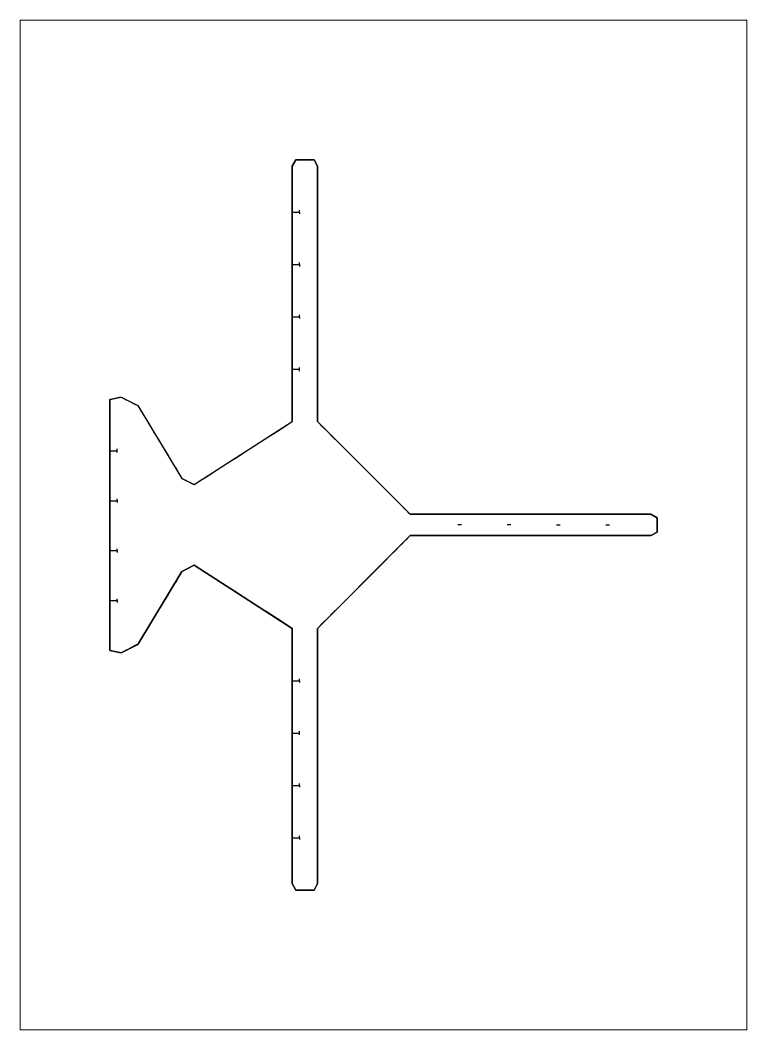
# Model space of a CAD drawing. Header units: inches. Extents: x 6 to 204, y 11 to 286.
import ezdxf

# ---------------------------------------------------------------- set-up
doc = ezdxf.new("R2010")
doc.units = ezdxf.units.IN
doc.header["$MEASUREMENT"] = 0
doc.layers.add('Layer 1', color=7, linetype='Continuous')

# ---------------------------------------------------------------- blocks, each defined once
blk = doc.blocks.new('block 2')
at = {"layer": 'Layer 1', "lineweight": 0}
blk.add_lwpolyline([(5.64, 10.94), (204.04, 10.94), (204.04, 286.34), (5.64, 286.34), (5.64, 10.94)], dxfattribs=at)
at = {"layer": 'Layer 1', "color": 7, "lineweight": 25, "true_color": 0xffffff}
for points in [[(86.82, 120.42), (86.82, 117.39), (86.82, 114.36), (86.82, 111.32), (86.82, 108.29), (86.82, 105.26), (86.82, 102.22), (86.82, 99.19), (86.82, 96.16), (86.82, 93.13), (86.82, 90.09), (86.82, 87.06), (86.82, 84.03), (86.82, 80.99), (86.82, 77.96), (86.82, 74.93), (86.82, 71.9), (86.82, 70.58), (86.82, 69.26), (86.82, 67.94), (86.82, 66.62), (86.82, 65.3), (86.82, 63.99), (86.82, 62.67), (86.82, 61.35), (86.82, 60.03), (86.82, 58.71), (86.82, 57.39), (86.82, 56.08), (86.82, 54.76), (86.82, 53.44), (86.82, 52.12), (86.82, 50.8), (86.76, 50.69), (86.7, 50.58), (86.64, 50.47), (86.58, 50.36), (86.52, 50.25), (86.47, 50.14), (86.41, 50.03), (86.35, 49.92), (86.29, 49.81), (86.23, 49.7), (86.17, 49.59), (86.11, 49.48), (86.05, 49.37), (85.99, 49.26), (85.94, 49.15), (85.88, 49.04), (85.56, 49.04), (85.25, 49.04), (84.94, 49.04), (84.63, 49.04), (84.32, 49.04), (84, 49.04), (83.69, 49.04), (83.38, 49.04), (83.07, 49.04), (82.75, 49.04), (82.44, 49.04), (82.13, 49.04), (81.82, 49.04), (81.51, 49.04), (81.19, 49.04), (80.88, 49.04), (80.82, 49.15), (80.76, 49.26), (80.7, 49.37), (80.65, 49.48), (80.59, 49.59), (80.53, 49.7), (80.47, 49.81), (80.41, 49.92), (80.35, 50.03), (80.29, 50.14), (80.23, 50.25), (80.17, 50.36), (80.12, 50.47), (80.06, 50.58), (80, 50.69), (79.94, 50.8), (79.94, 52.12), (79.94, 53.44), (79.94, 54.76), (79.94, 56.08), (79.94, 57.39), (79.94, 58.71), (79.94, 60.03), (79.94, 61.35), (79.94, 62.67), (79.94, 63.99), (79.94, 65.3), (79.94, 66.62), (79.94, 67.94), (79.94, 69.26), (79.94, 70.58), (79.94, 71.9), (79.94, 74.93), (79.94, 77.96), (79.94, 80.99), (79.94, 84.03), (79.94, 87.06), (79.94, 90.09), (79.94, 93.13), (79.94, 96.16), (79.94, 99.19), (79.94, 102.22), (79.94, 105.26), (79.94, 108.29), (79.94, 111.32), (79.94, 114.36), (79.94, 117.39), (79.94, 120.42), (78.26, 121.5), (76.59, 122.57), (74.91, 123.65), (73.24, 124.73), (71.56, 125.8), (69.89, 126.88), (68.21, 127.95), (66.54, 129.03), (64.86, 130.11), (63.18, 131.18), (61.51, 132.26), (59.83, 133.33), (58.16, 134.41), (56.48, 135.49), (54.81, 136.56), (53.13, 137.64), (52.92, 137.53), (52.72, 137.43), (52.51, 137.32), (52.3, 137.21), (52.09, 137.1), (51.89, 137), (51.68, 136.89), (51.47, 136.78), (51.26, 136.68), (51.05, 136.57), (50.85, 136.46), (50.64, 136.35), (50.43, 136.25), (50.22, 136.14), (50.02, 136.03), (49.81, 135.93), (49.05, 134.68), (48.3, 133.44), (47.54, 132.2), (46.79, 130.96), (46.04, 129.72), (45.28, 128.48), (44.53, 127.24), (43.77, 126), (43.02, 124.76), (42.26, 123.52), (41.51, 122.28), (40.75, 121.03), (40, 119.79), (39.24, 118.55), (38.49, 117.31), (37.73, 116.07), (37.45, 115.92), (37.17, 115.78), (36.88, 115.63), (36.6, 115.49), (36.31, 115.34), (36.03, 115.19), (35.75, 115.05), (35.46, 114.9), (35.18, 114.76), (34.9, 114.61), (34.61, 114.46), (34.33, 114.32), (34.04, 114.17), (33.76, 114.02), (33.48, 113.88), (33.19, 113.73), (33, 113.77), (32.81, 113.82), (32.61, 113.86), (32.42, 113.9), (32.23, 113.94), (32.03, 113.99), (31.84, 114.03), (31.65, 114.07), (31.45, 114.11), (31.26, 114.16), (31.07, 114.2), (30.88, 114.24), (30.68, 114.28), (30.49, 114.32), (30.3, 114.37), (30.1, 114.41), (30.1, 116.55), (30.1, 118.69), (30.1, 120.83), (30.1, 122.97), (30.1, 125.11), (30.1, 127.25), (30.1, 129.39), (30.1, 131.53), (30.1, 133.67), (30.1, 135.81), (30.1, 137.95), (30.1, 140.09), (30.1, 142.23), (30.1, 144.37), (30.1, 146.51), (30.1, 148.65), (30.1, 150.41), (30.1, 152.17), (30.1, 153.94), (30.1, 155.7), (30.1, 157.46), (30.1, 159.23), (30.1, 160.99), (30.1, 162.75), (30.1, 164.52), (30.1, 166.28), (30.1, 168.04), (30.1, 169.81), (30.1, 171.57), (30.1, 173.33), (30.1, 175.1), (30.1, 176.86), (30.1, 177.21), (30.1, 177.57), (30.1, 177.92), (30.1, 178.27), (30.1, 178.63), (30.1, 178.98), (30.1, 179.33), (30.1, 179.69), (30.1, 180.04), (30.1, 180.39), (30.1, 180.75), (30.1, 181.1), (30.1, 181.45), (30.1, 181.81), (30.1, 182.16), (30.1, 182.51), (30.1, 182.54), (30.1, 182.56), (30.1, 182.58), (30.1, 182.6), (30.1, 182.63), (30.1, 182.65), (30.1, 182.67), (30.1, 182.69), (30.1, 182.72), (30.1, 182.74), (30.1, 182.76), (30.1, 182.78), (30.1, 182.81), (30.1, 182.83), (30.1, 182.85), (30.1, 182.87), (30.3, 182.92), (30.49, 182.96), (30.68, 183), (30.88, 183.04), (31.07, 183.08), (31.26, 183.13), (31.45, 183.17), (31.65, 183.21), (31.84, 183.25), (32.03, 183.3), (32.23, 183.34), (32.42, 183.38), (32.61, 183.42), (32.81, 183.47), (33, 183.51), (33.19, 183.55), (33.48, 183.4), (33.76, 183.26), (34.04, 183.11), (34.33, 182.97), (34.61, 182.82), (34.9, 182.68), (35.18, 182.53), (35.46, 182.39), (35.75, 182.24), (36.03, 182.1), (36.31, 181.95), (36.6, 181.8), (36.88, 181.66), (37.17, 181.51), (37.45, 181.37), (37.73, 181.22), (38.49, 179.98), (39.24, 178.74), (40, 177.5), (40.75, 176.26), (41.51, 175.01), (42.26, 173.77), (43.02, 172.53), (43.77, 171.29), (44.53, 170.05), (45.28, 168.81), (46.04, 167.56), (46.79, 166.32), (47.54, 165.08), (48.3, 163.84), (49.05, 162.6), (49.81, 161.36), (50.02, 161.25), (50.22, 161.14), (50.43, 161.04), (50.64, 160.93), (50.85, 160.82), (51.05, 160.72), (51.26, 160.61), (51.47, 160.51), (51.68, 160.4), (51.89, 160.29), (52.09, 160.19), (52.3, 160.08), (52.51, 159.97), (52.72, 159.87), (52.92, 159.76), (53.13, 159.65), (54.81, 160.73), (56.48, 161.8), (58.16, 162.88), (59.83, 163.96), (61.51, 165.03), (63.18, 166.11), (64.86, 167.18), (66.54, 168.26), (68.21, 169.33), (69.89, 170.41), (71.56, 171.48), (73.24, 172.56), (74.91, 173.63), (76.59, 174.71), (78.26, 175.79), (79.94, 176.86), (79.94, 179.89), (79.94, 182.93), (79.94, 185.96), (79.94, 188.99), (79.94, 192.03), (79.94, 195.06), (79.94, 198.09), (79.94, 201.12), (79.94, 204.16), (79.94, 207.19), (79.94, 210.22), (79.94, 213.26), (79.94, 216.29), (79.94, 219.32), (79.94, 222.35), (79.94, 225.39), (79.94, 226.71), (79.94, 228.02), (79.94, 229.34), (79.94, 230.66), (79.94, 231.98), (79.94, 233.3), (79.94, 234.62), (79.94, 235.94), (79.94, 237.26), (79.94, 238.58), (79.94, 239.89), (79.94, 241.21), (79.94, 242.53), (79.94, 243.85), (79.94, 245.17), (79.94, 246.49), (80, 246.6), (80.06, 246.71), (80.12, 246.82), (80.17, 246.93), (80.23, 247.04), (80.29, 247.15), (80.35, 247.26), (80.41, 247.37), (80.47, 247.48), (80.53, 247.59), (80.59, 247.7), (80.65, 247.81), (80.7, 247.93), (80.76, 248.04), (80.82, 248.15), (80.88, 248.26), (81.19, 248.26), (81.51, 248.26), (81.82, 248.26), (82.13, 248.26), (82.44, 248.26), (82.75, 248.26), (83.07, 248.26), (83.38, 248.26), (83.69, 248.26), (84, 248.26), (84.32, 248.26), (84.63, 248.26), (84.94, 248.26), (85.25, 248.26), (85.56, 248.26), (85.88, 248.26), (85.94, 248.15), (85.99, 248.04), (86.05, 247.93), (86.11, 247.81), (86.17, 247.7), (86.23, 247.59), (86.29, 247.48), (86.35, 247.37), (86.41, 247.26), (86.47, 247.15), (86.52, 247.04), (86.58, 246.93), (86.64, 246.82), (86.7, 246.71), (86.76, 246.6), (86.82, 246.49), (86.82, 245.17), (86.82, 243.85), (86.82, 242.53), (86.82, 241.21), (86.82, 239.89), (86.82, 238.58), (86.82, 237.26), (86.82, 235.94), (86.82, 234.62), (86.82, 233.3), (86.82, 231.98), (86.82, 230.66), (86.82, 229.34), (86.82, 228.02), (86.82, 226.71), (86.82, 225.39), (86.82, 222.35), (86.82, 219.32), (86.82, 216.29), (86.82, 213.26), (86.82, 210.22), (86.82, 207.19), (86.82, 204.16), (86.82, 201.12), (86.82, 198.09), (86.82, 195.06), (86.82, 192.03), (86.82, 188.99), (86.82, 185.96), (86.82, 182.93), (86.82, 179.89), (86.82, 176.86), (88.23, 175.45), (89.64, 174.04), (91.05, 172.63), (92.46, 171.22), (93.88, 169.8), (95.29, 168.39), (96.7, 166.98), (98.11, 165.57), (99.52, 164.16), (100.93, 162.75), (102.35, 161.33), (103.76, 159.92), (105.17, 158.51), (106.58, 157.1), (107.99, 155.69), (109.4, 154.28), (109.57, 154.11), (109.74, 153.94), (109.91, 153.77), (110.08, 153.6), (110.25, 153.43), (110.42, 153.26), (110.59, 153.09), (110.76, 152.92), (110.93, 152.75), (111.1, 152.58), (111.27, 152.41), (111.44, 152.24), (111.61, 152.07), (111.78, 151.9), (111.95, 151.73), (112.12, 151.56), (116.23, 151.56), (120.33, 151.56), (124.44, 151.56), (128.55, 151.56), (132.65, 151.56), (136.76, 151.56), (140.86, 151.56), (144.97, 151.56), (149.07, 151.56), (153.18, 151.56), (157.29, 151.56), (161.39, 151.56), (165.5, 151.56), (169.6, 151.56), (173.71, 151.56), (177.81, 151.56), (177.92, 151.5), (178.03, 151.44), (178.15, 151.38), (178.26, 151.32), (178.37, 151.27), (178.48, 151.21), (178.59, 151.15), (178.7, 151.09), (178.81, 151.03), (178.92, 150.97), (179.03, 150.92), (179.14, 150.86), (179.25, 150.8), (179.36, 150.74), (179.47, 150.68), (179.58, 150.63), (179.58, 150.38), (179.58, 150.13), (179.58, 149.88), (179.58, 149.64), (179.58, 149.39), (179.58, 149.14), (179.58, 148.89), (179.58, 148.65), (179.58, 148.4), (179.58, 148.15), (179.58, 147.9), (179.58, 147.66), (179.58, 147.41), (179.58, 147.16), (179.58, 146.91), (179.58, 146.67), (179.47, 146.61), (179.36, 146.55), (179.25, 146.49), (179.14, 146.43), (179.03, 146.37), (178.92, 146.31), (178.81, 146.26), (178.7, 146.2), (178.59, 146.14), (178.48, 146.08), (178.37, 146.02), (178.26, 145.96), (178.15, 145.9), (178.03, 145.84), (177.92, 145.78), (177.81, 145.73), (173.71, 145.73), (169.6, 145.73), (165.5, 145.73), (161.39, 145.73), (157.29, 145.73), (153.18, 145.73), (149.07, 145.73), (144.97, 145.73), (140.86, 145.73), (136.76, 145.73), (132.65, 145.73), (128.55, 145.73), (124.44, 145.73), (120.33, 145.73), (116.23, 145.73), (112.12, 145.73), (111.95, 145.56), (111.78, 145.39), (111.61, 145.22), (111.44, 145.05), (111.27, 144.88), (111.1, 144.71), (110.93, 144.54), (110.76, 144.37), (110.59, 144.2), (110.42, 144.03), (110.25, 143.86), (110.08, 143.69), (109.91, 143.52), (109.74, 143.35), (109.57, 143.18), (109.4, 143.01), (107.99, 141.59), (106.58, 140.18), (105.17, 138.77), (103.76, 137.36), (102.35, 135.95), (100.93, 134.54), (99.52, 133.12), (98.11, 131.71), (96.7, 130.3), (95.29, 128.89), (93.88, 127.48), (92.46, 126.07), (91.05, 124.66), (89.64, 123.24), (88.23, 121.83), (86.82, 120.42)], [(81.94, 233.98), (81.94, 234.01), (81.94, 234.04), (81.94, 234.07), (81.94, 234.1), (81.94, 234.14), (81.94, 234.17), (81.94, 234.2), (81.94, 234.23), (81.94, 234.26), (81.94, 234.29), (81.94, 234.32), (81.94, 234.35), (81.94, 234.38), (81.94, 234.42), (81.94, 234.45), (81.94, 234.48)], [(30.1, 168.89), (30.1, 182.51), (30.1, 182.87), (33.19, 183.55), (37.73, 181.22), (49.81, 161.36), (53.13, 159.65), (79.94, 176.86), (79.94, 191.14), (79.94, 205.42), (79.94, 219.69), (79.94, 233.98)], [(30.1, 176.86), (30.1, 182.51), (30.1, 182.87), (33.19, 183.55), (37.73, 181.22), (49.81, 161.36), (53.13, 159.65), (79.94, 176.86), (79.94, 191.14), (79.94, 205.42), (79.94, 219.69), (79.94, 233.98)], [(79.94, 205.42), (79.94, 219.69), (79.94, 233.98)], [(79.94, 233.98), (80.06, 233.98), (80.19, 233.98), (80.31, 233.98), (80.44, 233.98), (80.56, 233.98), (80.69, 233.98), (80.81, 233.98), (80.94, 233.98), (81.06, 233.98), (81.19, 233.98), (81.31, 233.98), (81.44, 233.98), (81.56, 233.98), (81.69, 233.98), (81.81, 233.98), (81.94, 233.98), (81.94, 233.95), (81.94, 233.92), (81.94, 233.88), (81.94, 233.85), (81.94, 233.82), (81.94, 233.79), (81.94, 233.76), (81.94, 233.73), (81.94, 233.69), (81.94, 233.66), (81.94, 233.63), (81.94, 233.6), (81.94, 233.57), (81.94, 233.54), (81.94, 233.5), (81.94, 233.47)], [(79.94, 176.86), (79.94, 225.39)], [(79.94, 219.69), (80.06, 219.69), (80.19, 219.69), (80.31, 219.69), (80.44, 219.69), (80.56, 219.69), (80.69, 219.69), (80.81, 219.69), (80.94, 219.69), (81.06, 219.69), (81.19, 219.69), (81.31, 219.69), (81.44, 219.69), (81.56, 219.69), (81.69, 219.69), (81.81, 219.69), (81.94, 219.69), (81.94, 219.66), (81.94, 219.63), (81.94, 219.6), (81.94, 219.57), (81.94, 219.54), (81.94, 219.51), (81.94, 219.47), (81.94, 219.44), (81.94, 219.41), (81.94, 219.38), (81.94, 219.35), (81.94, 219.32), (81.94, 219.29), (81.94, 219.26), (81.94, 219.23), (81.94, 219.19)], [(81.94, 219.69), (81.94, 219.72), (81.94, 219.76), (81.94, 219.79), (81.94, 219.82), (81.94, 219.85), (81.94, 219.88), (81.94, 219.91), (81.94, 219.95), (81.94, 219.98), (81.94, 220.01), (81.94, 220.04), (81.94, 220.07), (81.94, 220.11), (81.94, 220.14), (81.94, 220.17), (81.94, 220.2)], [(79.94, 205.42), (80.06, 205.42), (80.19, 205.42), (80.31, 205.42), (80.44, 205.42), (80.56, 205.42), (80.69, 205.42), (80.81, 205.42), (80.94, 205.42), (81.06, 205.42), (81.19, 205.42), (81.31, 205.42), (81.44, 205.42), (81.56, 205.42), (81.69, 205.42), (81.81, 205.42), (81.94, 205.42), (81.94, 205.38), (81.94, 205.35), (81.94, 205.32), (81.94, 205.29), (81.94, 205.26), (81.94, 205.23), (81.94, 205.2), (81.94, 205.17), (81.94, 205.14), (81.94, 205.1), (81.94, 205.07), (81.94, 205.04), (81.94, 205.01), (81.94, 204.98), (81.94, 204.95), (81.94, 204.92)], [(81.94, 205.42), (81.94, 205.45), (81.94, 205.48), (81.94, 205.51), (81.94, 205.54), (81.94, 205.57), (81.94, 205.61), (81.94, 205.64), (81.94, 205.67), (81.94, 205.7), (81.94, 205.73), (81.94, 205.76), (81.94, 205.8), (81.94, 205.83), (81.94, 205.86), (81.94, 205.89), (81.94, 205.92)], [(30.1, 168.89), (30.1, 182.51), (30.1, 182.87), (33.19, 183.55), (37.73, 181.22), (49.81, 161.36), (53.13, 159.65), (79.94, 176.86), (79.94, 191.14)], [(79.94, 191.14), (80.06, 191.14), (80.19, 191.14), (80.31, 191.14), (80.44, 191.14), (80.56, 191.14), (80.69, 191.14), (80.81, 191.14), (80.94, 191.14), (81.06, 191.14), (81.19, 191.14), (81.31, 191.14), (81.44, 191.14), (81.56, 191.14), (81.69, 191.14), (81.81, 191.14), (81.94, 191.14)], [(81.94, 190.64), (81.94, 190.67), (81.94, 190.7), (81.94, 190.73), (81.94, 190.77), (81.94, 190.8), (81.94, 190.83), (81.94, 190.86), (81.94, 190.89), (81.94, 190.92), (81.94, 190.95), (81.94, 190.98), (81.94, 191.01), (81.94, 191.05), (81.94, 191.08), (81.94, 191.11), (81.94, 191.14), (81.94, 191.17), (81.94, 191.2), (81.94, 191.23), (81.94, 191.26), (81.94, 191.29), (81.94, 191.32), (81.94, 191.36), (81.94, 191.39), (81.94, 191.42), (81.94, 191.45), (81.94, 191.48), (81.94, 191.51), (81.94, 191.54), (81.94, 191.57), (81.94, 191.6), (81.94, 191.64)], [(30.1, 182.87), (33.19, 183.55), (37.73, 181.22), (49.81, 161.36), (53.13, 159.65), (79.94, 176.86)], [(30.1, 182.87), (30.1, 182.51), (30.1, 168.89), (30.1, 155.27), (30.1, 141.65), (30.1, 128.03)], [(30.1, 168.89), (30.23, 168.89), (30.35, 168.89), (30.48, 168.89), (30.6, 168.89), (30.73, 168.89), (30.85, 168.89), (30.98, 168.89), (31.1, 168.89), (31.23, 168.89), (31.35, 168.89), (31.48, 168.89), (31.6, 168.89), (31.73, 168.89), (31.85, 168.89), (31.98, 168.89), (32.1, 168.89)], [(32.1, 168.39), (32.1, 168.43), (32.1, 168.46), (32.1, 168.49), (32.1, 168.52), (32.1, 168.55), (32.1, 168.58), (32.1, 168.61), (32.1, 168.64), (32.1, 168.67), (32.1, 168.71), (32.1, 168.74), (32.1, 168.77), (32.1, 168.8), (32.1, 168.83), (32.1, 168.86), (32.1, 168.89), (32.1, 168.92), (32.1, 168.95), (32.1, 168.99), (32.1, 169.02), (32.1, 169.05), (32.1, 169.08), (32.1, 169.11), (32.1, 169.14), (32.1, 169.17), (32.1, 169.2), (32.1, 169.23), (32.1, 169.27), (32.1, 169.3), (32.1, 169.33), (32.1, 169.36), (32.1, 169.39)], [(30.1, 155.27), (30.23, 155.27), (30.35, 155.27), (30.48, 155.27), (30.6, 155.27), (30.73, 155.27), (30.85, 155.27), (30.98, 155.27), (31.1, 155.27), (31.23, 155.27), (31.35, 155.27), (31.48, 155.27), (31.6, 155.27), (31.73, 155.27), (31.85, 155.27), (31.98, 155.27), (32.1, 155.27), (32.1, 155.24), (32.1, 155.21), (32.1, 155.18), (32.1, 155.15), (32.1, 155.12), (32.1, 155.09), (32.1, 155.05), (32.1, 155.02), (32.1, 154.99), (32.1, 154.96), (32.1, 154.93), (32.1, 154.9), (32.1, 154.87), (32.1, 154.84), (32.1, 154.81), (32.1, 154.77)], [(32.1, 155.27), (32.1, 155.3), (32.1, 155.33), (32.1, 155.36), (32.1, 155.4), (32.1, 155.43), (32.1, 155.46), (32.1, 155.49), (32.1, 155.52), (32.1, 155.55), (32.1, 155.58), (32.1, 155.61), (32.1, 155.64), (32.1, 155.68), (32.1, 155.71), (32.1, 155.74), (32.1, 155.77)], [(126.11, 148.65), (126.08, 148.65), (126.05, 148.65), (126.02, 148.65), (125.99, 148.65), (125.96, 148.65), (125.93, 148.65), (125.9, 148.65), (125.87, 148.65), (125.83, 148.65), (125.8, 148.65), (125.77, 148.65), (125.74, 148.65), (125.71, 148.65), (125.68, 148.65), (125.65, 148.65), (125.62, 148.65), (125.59, 148.65), (125.55, 148.65), (125.52, 148.65), (125.49, 148.65), (125.46, 148.65), (125.43, 148.65), (125.39, 148.65), (125.36, 148.65), (125.33, 148.65), (125.3, 148.65), (125.27, 148.65), (125.24, 148.65), (125.2, 148.65), (125.17, 148.65), (125.14, 148.65), (125.11, 148.65)], [(139.61, 148.65), (139.58, 148.65), (139.54, 148.65), (139.51, 148.65), (139.48, 148.65), (139.45, 148.65), (139.42, 148.65), (139.39, 148.65), (139.35, 148.65), (139.32, 148.65), (139.29, 148.65), (139.26, 148.65), (139.23, 148.65), (139.2, 148.65), (139.16, 148.65), (139.13, 148.65), (139.1, 148.65), (139.07, 148.65), (139.04, 148.65), (139.01, 148.65), (138.98, 148.65), (138.94, 148.65), (138.91, 148.65), (138.88, 148.65), (138.85, 148.65), (138.82, 148.65), (138.79, 148.65), (138.76, 148.65), (138.73, 148.65), (138.7, 148.65), (138.67, 148.65), (138.63, 148.65), (138.6, 148.65)], [(152.1, 148.65), (152.13, 148.65), (152.16, 148.65), (152.19, 148.65), (152.22, 148.65), (152.25, 148.65), (152.28, 148.65), (152.31, 148.65), (152.35, 148.65), (152.38, 148.65), (152.41, 148.65), (152.44, 148.65), (152.47, 148.65), (152.5, 148.65), (152.53, 148.65), (152.56, 148.65), (152.59, 148.65), (152.63, 148.65), (152.66, 148.65), (152.69, 148.65), (152.72, 148.65), (152.75, 148.65), (152.78, 148.65), (152.81, 148.65), (152.84, 148.65), (152.87, 148.65), (152.91, 148.65), (152.94, 148.65), (152.97, 148.65), (153, 148.65), (153.03, 148.65), (153.06, 148.65), (153.09, 148.65)], [(165.59, 148.65), (165.62, 148.65), (165.65, 148.65), (165.68, 148.65), (165.71, 148.65), (165.75, 148.65), (165.78, 148.65), (165.81, 148.65), (165.84, 148.65), (165.87, 148.65), (165.9, 148.65), (165.93, 148.65), (165.96, 148.65), (165.99, 148.65), (166.03, 148.65), (166.06, 148.65), (166.09, 148.65), (166.12, 148.65), (166.15, 148.65), (166.18, 148.65), (166.21, 148.65), (166.24, 148.65), (166.27, 148.65), (166.31, 148.65), (166.34, 148.65), (166.37, 148.65), (166.4, 148.65), (166.43, 148.65), (166.46, 148.65), (166.49, 148.65), (166.52, 148.65), (166.55, 148.65), (166.59, 148.65)], [(30.1, 141.65), (30.23, 141.65), (30.35, 141.65), (30.48, 141.65), (30.6, 141.65), (30.73, 141.65), (30.85, 141.65), (30.98, 141.65), (31.1, 141.65), (31.23, 141.65), (31.35, 141.65), (31.48, 141.65), (31.6, 141.65), (31.73, 141.65), (31.85, 141.65), (31.98, 141.65), (32.1, 141.65), (32.1, 141.62), (32.1, 141.59), (32.1, 141.56), (32.1, 141.53), (32.1, 141.5), (32.1, 141.46), (32.1, 141.43), (32.1, 141.4), (32.1, 141.37), (32.1, 141.34), (32.1, 141.31), (32.1, 141.28), (32.1, 141.25), (32.1, 141.22), (32.1, 141.18), (32.1, 141.15)], [(32.1, 141.65), (32.1, 141.68), (32.1, 141.71), (32.1, 141.74), (32.1, 141.78), (32.1, 141.81), (32.1, 141.84), (32.1, 141.87), (32.1, 141.9), (32.1, 141.93), (32.1, 141.96), (32.1, 141.99), (32.1, 142.02), (32.1, 142.06), (32.1, 142.09), (32.1, 142.12), (32.1, 142.15)], [(30.1, 128.03), (30.23, 128.03), (30.35, 128.03), (30.48, 128.03), (30.6, 128.03), (30.73, 128.03), (30.85, 128.03), (30.98, 128.03), (31.1, 128.03), (31.23, 128.03), (31.35, 128.03), (31.48, 128.03), (31.6, 128.03), (31.73, 128.03), (31.85, 128.03), (31.98, 128.03), (32.1, 128.03), (32.1, 128), (32.1, 127.97), (32.1, 127.94), (32.1, 127.91), (32.1, 127.87), (32.1, 127.84), (32.1, 127.81), (32.1, 127.78), (32.1, 127.75), (32.1, 127.72), (32.1, 127.69), (32.1, 127.66), (32.1, 127.63), (32.1, 127.59), (32.1, 127.56), (32.1, 127.53)], [(32.1, 128.03), (32.1, 128.06), (32.1, 128.09), (32.1, 128.12), (32.1, 128.15), (32.1, 128.19), (32.1, 128.22), (32.1, 128.25), (32.1, 128.28), (32.1, 128.31), (32.1, 128.34), (32.1, 128.37), (32.1, 128.4), (32.1, 128.43), (32.1, 128.47), (32.1, 128.5), (32.1, 128.53)], [(79.94, 106.14), (80.06, 106.14), (80.19, 106.14), (80.31, 106.14), (80.44, 106.14), (80.56, 106.14), (80.69, 106.14), (80.81, 106.14), (80.94, 106.14), (81.06, 106.14), (81.19, 106.14), (81.31, 106.14), (81.44, 106.14), (81.56, 106.14), (81.69, 106.14), (81.81, 106.14), (81.94, 106.14), (81.94, 106.11), (81.94, 106.08), (81.94, 106.05), (81.94, 106.02), (81.94, 105.99), (81.94, 105.96), (81.94, 105.93), (81.94, 105.9), (81.94, 105.86), (81.94, 105.83), (81.94, 105.8), (81.94, 105.77), (81.94, 105.74), (81.94, 105.71), (81.94, 105.68), (81.94, 105.65)], [(81.94, 106.14), (81.94, 106.18), (81.94, 106.21), (81.94, 106.24), (81.94, 106.27), (81.94, 106.3), (81.94, 106.33), (81.94, 106.36), (81.94, 106.39), (81.94, 106.42), (81.94, 106.45), (81.94, 106.49), (81.94, 106.52), (81.94, 106.55), (81.94, 106.58), (81.94, 106.61), (81.94, 106.64)], [(79.94, 91.87), (80.06, 91.87), (80.19, 91.87), (80.31, 91.87), (80.44, 91.87), (80.56, 91.87), (80.69, 91.87), (80.81, 91.87), (80.94, 91.87), (81.06, 91.87), (81.19, 91.87), (81.31, 91.87), (81.44, 91.87), (81.56, 91.87), (81.69, 91.87), (81.81, 91.87), (81.94, 91.87)], [(81.94, 91.37), (81.94, 91.4), (81.94, 91.43), (81.94, 91.46), (81.94, 91.49), (81.94, 91.53), (81.94, 91.56), (81.94, 91.59), (81.94, 91.62), (81.94, 91.65), (81.94, 91.68), (81.94, 91.71), (81.94, 91.74), (81.94, 91.77), (81.94, 91.8), (81.94, 91.84), (81.94, 91.87), (81.94, 91.9), (81.94, 91.93), (81.94, 91.96), (81.94, 91.99), (81.94, 92.02), (81.94, 92.05), (81.94, 92.08), (81.94, 92.12), (81.94, 92.15), (81.94, 92.18), (81.94, 92.21), (81.94, 92.24), (81.94, 92.27), (81.94, 92.3), (81.94, 92.33), (81.94, 92.36)], [(79.94, 77.59), (80.06, 77.59), (80.19, 77.59), (80.31, 77.59), (80.44, 77.59), (80.56, 77.59), (80.69, 77.59), (80.81, 77.59), (80.94, 77.59), (81.06, 77.59), (81.19, 77.59), (81.31, 77.59), (81.44, 77.59), (81.56, 77.59), (81.69, 77.59), (81.81, 77.59), (81.94, 77.59), (81.94, 77.56), (81.94, 77.53), (81.94, 77.5), (81.94, 77.47), (81.94, 77.43), (81.94, 77.4), (81.94, 77.37), (81.94, 77.34), (81.94, 77.31), (81.94, 77.28), (81.94, 77.25), (81.94, 77.22), (81.94, 77.19), (81.94, 77.15), (81.94, 77.12), (81.94, 77.09)], [(81.94, 77.59), (81.94, 77.62), (81.94, 77.65), (81.94, 77.68), (81.94, 77.71), (81.94, 77.75), (81.94, 77.78), (81.94, 77.81), (81.94, 77.84), (81.94, 77.87), (81.94, 77.9), (81.94, 77.93), (81.94, 77.96), (81.94, 77.99), (81.94, 78.03), (81.94, 78.06), (81.94, 78.09)], [(79.94, 63.31), (80.06, 63.31), (80.19, 63.31), (80.31, 63.31), (80.44, 63.31), (80.56, 63.31), (80.69, 63.31), (80.81, 63.31), (80.94, 63.31), (81.06, 63.31), (81.19, 63.31), (81.31, 63.31), (81.44, 63.31), (81.56, 63.31), (81.69, 63.31), (81.81, 63.31), (81.94, 63.31), (81.94, 63.34), (81.94, 63.38), (81.94, 63.41), (81.94, 63.44), (81.94, 63.47), (81.94, 63.5), (81.94, 63.53), (81.94, 63.56), (81.94, 63.59), (81.94, 63.62), (81.94, 63.66), (81.94, 63.69), (81.94, 63.72), (81.94, 63.75), (81.94, 63.78), (81.94, 63.81)], [(81.94, 63.31), (81.94, 63.28), (81.94, 63.25), (81.94, 63.22), (81.94, 63.19), (81.94, 63.16), (81.94, 63.13), (81.94, 63.1), (81.94, 63.06), (81.94, 63.03), (81.94, 63), (81.94, 62.97), (81.94, 62.94), (81.94, 62.91), (81.94, 62.88), (81.94, 62.85), (81.94, 62.82)]]:
    blk.add_lwpolyline(points, dxfattribs=at)
for points, knots in [([(30.1, 148.65), (30.1, 148.65), (30.1, 114.41), (30.1, 114.41), (30.1, 114.41), (33.19, 113.73), (33.19, 113.73), (33.19, 113.73), (37.73, 116.07), (37.73, 116.07), (37.73, 116.07), (49.81, 135.93), (49.81, 135.93), (49.81, 135.93), (53.13, 137.64), (53.13, 137.64), (53.13, 137.64), (79.94, 120.42), (79.94, 120.42), (79.94, 120.42), (79.94, 71.9), (79.94, 71.9), (79.94, 71.9), (79.94, 50.8), (79.94, 50.8), (79.94, 50.8), (80.88, 49.04), (80.88, 49.04), (80.88, 49.04), (85.88, 49.04), (85.88, 49.04), (85.88, 49.04), (86.82, 50.8), (86.82, 50.8), (86.82, 50.8), (86.82, 71.9), (86.82, 71.9), (86.82, 71.9), (86.82, 120.42), (86.82, 120.42), (86.82, 120.42), (109.4, 143.01), (109.4, 143.01), (109.4, 143.01), (112.12, 145.73), (112.12, 145.73), (112.12, 145.73), (177.81, 145.73), (177.81, 145.73), (177.81, 145.73), (179.58, 146.67), (179.58, 146.67), (179.58, 146.67), (179.58, 150.63), (179.58, 150.63), (179.58, 150.63), (177.81, 151.56), (177.81, 151.56), (177.81, 151.56), (112.12, 151.56), (112.12, 151.56), (112.12, 151.56), (109.4, 154.28), (109.4, 154.28), (109.4, 154.28), (86.82, 176.86), (86.82, 176.86), (86.82, 176.86), (86.82, 225.39), (86.82, 225.39), (86.82, 225.39), (86.82, 246.49), (86.82, 246.49), (86.82, 246.49), (85.88, 248.26), (85.88, 248.26), (85.88, 248.26), (80.88, 248.26), (80.88, 248.26), (80.88, 248.26), (79.94, 246.49), (79.94, 246.49), (79.94, 246.49), (79.94, 225.39), (79.94, 225.39), (79.94, 225.39), (79.94, 246.49), (79.94, 246.49)], [0, 0, 0, 0, 1, 1, 1, 2, 2, 2, 3, 3, 3, 4, 4, 4, 5, 5, 5, 6, 6, 6, 7, 7, 7, 8, 8, 8, 9, 9, 9, 10, 10, 10, 11, 11, 11, 12, 12, 12, 13, 13, 13, 14, 14, 14, 15, 15, 15, 16, 16, 16, 17, 17, 17, 18, 18, 18, 19, 19, 19, 20, 20, 20, 21, 21, 21, 22, 22, 22, 23, 23, 23, 24, 24, 24, 25, 25, 25, 26, 26, 26, 27, 27, 27, 28, 28, 28, 29, 29, 29, 29]), ([(79.94, 225.39), (79.94, 225.39), (79.94, 246.49), (79.94, 246.49), (79.94, 246.49), (80.88, 248.26), (80.88, 248.26), (80.88, 248.26), (85.88, 248.26), (85.88, 248.26), (85.88, 248.26), (86.82, 246.49), (86.82, 246.49), (86.82, 246.49), (86.82, 225.39), (86.82, 225.39), (86.82, 225.39), (86.82, 176.86), (86.82, 176.86), (86.82, 176.86), (109.4, 154.28), (109.4, 154.28), (109.4, 154.28), (112.12, 151.56), (112.12, 151.56), (112.12, 151.56), (177.81, 151.56), (177.81, 151.56), (177.81, 151.56), (179.58, 150.63), (179.58, 150.63), (179.58, 150.63), (179.58, 146.67), (179.58, 146.67), (179.58, 146.67), (177.81, 145.73), (177.81, 145.73), (177.81, 145.73), (112.12, 145.73), (112.12, 145.73), (112.12, 145.73), (109.4, 143.01), (109.4, 143.01), (109.4, 143.01), (86.82, 120.42), (86.82, 120.42), (86.82, 120.42), (86.82, 71.9), (86.82, 71.9), (86.82, 71.9), (86.82, 50.8), (86.82, 50.8), (86.82, 50.8), (85.88, 49.04), (85.88, 49.04), (85.88, 49.04), (80.88, 49.04), (80.88, 49.04), (80.88, 49.04), (79.94, 50.8), (79.94, 50.8), (79.94, 50.8), (79.94, 71.9), (79.94, 71.9), (79.94, 71.9), (79.94, 120.42), (79.94, 120.42), (79.94, 120.42), (53.13, 137.64), (53.13, 137.64), (53.13, 137.64), (49.81, 135.93), (49.81, 135.93), (49.81, 135.93), (37.73, 116.07), (37.73, 116.07), (37.73, 116.07), (33.19, 113.73), (33.19, 113.73), (33.19, 113.73), (30.1, 114.41), (30.1, 114.41), (30.1, 114.41), (30.1, 148.65), (30.1, 148.65), (30.1, 148.65), (30.1, 114.41), (30.1, 114.41), (30.1, 114.41), (30.1, 148.65), (30.1, 148.65)], [0, 0, 0, 0, 1, 1, 1, 2, 2, 2, 3, 3, 3, 4, 4, 4, 5, 5, 5, 6, 6, 6, 7, 7, 7, 8, 8, 8, 9, 9, 9, 10, 10, 10, 11, 11, 11, 12, 12, 12, 13, 13, 13, 14, 14, 14, 15, 15, 15, 16, 16, 16, 17, 17, 17, 18, 18, 18, 19, 19, 19, 20, 20, 20, 21, 21, 21, 22, 22, 22, 23, 23, 23, 24, 24, 24, 25, 25, 25, 26, 26, 26, 27, 27, 27, 28, 28, 28, 29, 29, 29, 30, 30, 30, 30]), ([(79.94, 225.39), (79.94, 225.39), (79.94, 246.49), (79.94, 246.49), (79.94, 246.49), (80.88, 248.26), (80.88, 248.26), (80.88, 248.26), (85.88, 248.26), (85.88, 248.26), (85.88, 248.26), (86.82, 246.49), (86.82, 246.49), (86.82, 246.49), (86.82, 225.39), (86.82, 225.39), (86.82, 225.39), (86.82, 176.86), (86.82, 176.86), (86.82, 176.86), (109.4, 154.28), (109.4, 154.28), (109.4, 154.28), (112.12, 151.56), (112.12, 151.56), (112.12, 151.56), (177.81, 151.56), (177.81, 151.56), (177.81, 151.56), (179.58, 150.63), (179.58, 150.63), (179.58, 150.63), (179.58, 146.67), (179.58, 146.67), (179.58, 146.67), (177.81, 145.73), (177.81, 145.73), (177.81, 145.73), (112.12, 145.73), (112.12, 145.73), (112.12, 145.73), (109.4, 143.01), (109.4, 143.01), (109.4, 143.01), (86.82, 120.42), (86.82, 120.42), (86.82, 120.42), (86.82, 71.9), (86.82, 71.9), (86.82, 71.9), (86.82, 50.8), (86.82, 50.8), (86.82, 50.8), (85.88, 49.04), (85.88, 49.04), (85.88, 49.04), (80.88, 49.04), (80.88, 49.04), (80.88, 49.04), (79.94, 50.8), (79.94, 50.8), (79.94, 50.8), (79.94, 71.9), (79.94, 71.9), (79.94, 71.9), (79.94, 120.42), (79.94, 120.42), (79.94, 120.42), (53.13, 137.64), (53.13, 137.64), (53.13, 137.64), (49.81, 135.93), (49.81, 135.93), (49.81, 135.93), (37.73, 116.07), (37.73, 116.07), (37.73, 116.07), (33.19, 113.73), (33.19, 113.73), (33.19, 113.73), (30.1, 114.41), (30.1, 114.41), (30.1, 114.41), (30.1, 148.65), (30.1, 148.65), (30.1, 148.65), (30.1, 114.41), (30.1, 114.41), (30.1, 114.41), (30.1, 148.65), (30.1, 148.65)], [0, 0, 0, 0, 1, 1, 1, 2, 2, 2, 3, 3, 3, 4, 4, 4, 5, 5, 5, 6, 6, 6, 7, 7, 7, 8, 8, 8, 9, 9, 9, 10, 10, 10, 11, 11, 11, 12, 12, 12, 13, 13, 13, 14, 14, 14, 15, 15, 15, 16, 16, 16, 17, 17, 17, 18, 18, 18, 19, 19, 19, 20, 20, 20, 21, 21, 21, 22, 22, 22, 23, 23, 23, 24, 24, 24, 25, 25, 25, 26, 26, 26, 27, 27, 27, 28, 28, 28, 29, 29, 29, 30, 30, 30, 30]), ([(30.1, 176.86), (30.1, 176.86), (30.1, 148.65), (30.1, 148.65), (30.1, 148.65), (30.1, 176.86), (30.1, 176.86), (30.1, 176.86), (30.1, 148.65), (30.1, 148.65), (30.1, 148.65), (30.1, 114.41), (30.1, 114.41), (30.1, 114.41), (30.1, 148.65), (30.1, 148.65), (30.1, 148.65), (30.1, 114.41), (30.1, 114.41), (30.1, 114.41), (33.19, 113.73), (33.19, 113.73), (33.19, 113.73), (37.73, 116.07), (37.73, 116.07), (37.73, 116.07), (49.81, 135.93), (49.81, 135.93), (49.81, 135.93), (53.13, 137.64), (53.13, 137.64), (53.13, 137.64), (79.94, 120.42), (79.94, 120.42), (79.94, 120.42), (79.94, 71.9), (79.94, 71.9), (79.94, 71.9), (79.94, 50.8), (79.94, 50.8), (79.94, 50.8), (80.88, 49.04), (80.88, 49.04), (80.88, 49.04), (85.88, 49.04), (85.88, 49.04), (85.88, 49.04), (86.82, 50.8), (86.82, 50.8), (86.82, 50.8), (86.82, 71.9), (86.82, 71.9), (86.82, 71.9), (86.82, 120.42), (86.82, 120.42), (86.82, 120.42), (109.4, 143.01), (109.4, 143.01), (109.4, 143.01), (112.12, 145.73), (112.12, 145.73), (112.12, 145.73), (177.81, 145.73), (177.81, 145.73), (177.81, 145.73), (179.58, 146.67), (179.58, 146.67), (179.58, 146.67), (179.58, 150.63), (179.58, 150.63), (179.58, 150.63), (177.81, 151.56), (177.81, 151.56), (177.81, 151.56), (112.12, 151.56), (112.12, 151.56), (112.12, 151.56), (109.4, 154.28), (109.4, 154.28), (109.4, 154.28), (86.82, 176.86), (86.82, 176.86), (86.82, 176.86), (86.82, 225.39), (86.82, 225.39), (86.82, 225.39), (86.82, 246.49), (86.82, 246.49), (86.82, 246.49), (85.88, 248.26), (85.88, 248.26), (85.88, 248.26), (80.88, 248.26), (80.88, 248.26), (80.88, 248.26), (79.94, 246.49), (79.94, 246.49), (79.94, 246.49), (79.94, 225.39), (79.94, 225.39)], [0, 0, 0, 0, 1, 1, 1, 2, 2, 2, 3, 3, 3, 4, 4, 4, 5, 5, 5, 6, 6, 6, 7, 7, 7, 8, 8, 8, 9, 9, 9, 10, 10, 10, 11, 11, 11, 12, 12, 12, 13, 13, 13, 14, 14, 14, 15, 15, 15, 16, 16, 16, 17, 17, 17, 18, 18, 18, 19, 19, 19, 20, 20, 20, 21, 21, 21, 22, 22, 22, 23, 23, 23, 24, 24, 24, 25, 25, 25, 26, 26, 26, 27, 27, 27, 28, 28, 28, 29, 29, 29, 30, 30, 30, 31, 31, 31, 32, 32, 32, 33, 33, 33, 33]), ([(79.94, 225.39), (79.94, 225.39), (79.94, 176.86), (79.94, 176.86), (79.94, 176.86), (79.94, 225.39), (79.94, 225.39), (79.94, 225.39), (79.94, 176.86), (79.94, 176.86), (79.94, 176.86), (79.94, 225.39), (79.94, 225.39)], [0, 0, 0, 0, 1, 1, 1, 2, 2, 2, 3, 3, 3, 4, 4, 4, 4]), ([(30.1, 176.86), (30.1, 176.86), (30.1, 148.65), (30.1, 148.65), (30.1, 148.65), (30.1, 176.86), (30.1, 176.86)], [0, 0, 0, 0, 1, 1, 1, 2, 2, 2, 2]), ([(30.1, 176.86), (30.1, 176.86), (30.1, 148.65), (30.1, 148.65), (30.1, 148.65), (30.1, 176.86), (30.1, 176.86)], [0, 0, 0, 0, 1, 1, 1, 2, 2, 2, 2])]:
    blk.add_open_spline(points, degree=3, knots=knots, dxfattribs=at)

msp = doc.modelspace()

# ---------------------------------------------------------------- block references
at = {"layer": 'Layer 1'}
msp.add_blockref('block 2', (0, 0), dxfattribs=at)

doc.saveas('drawing.dxf')
